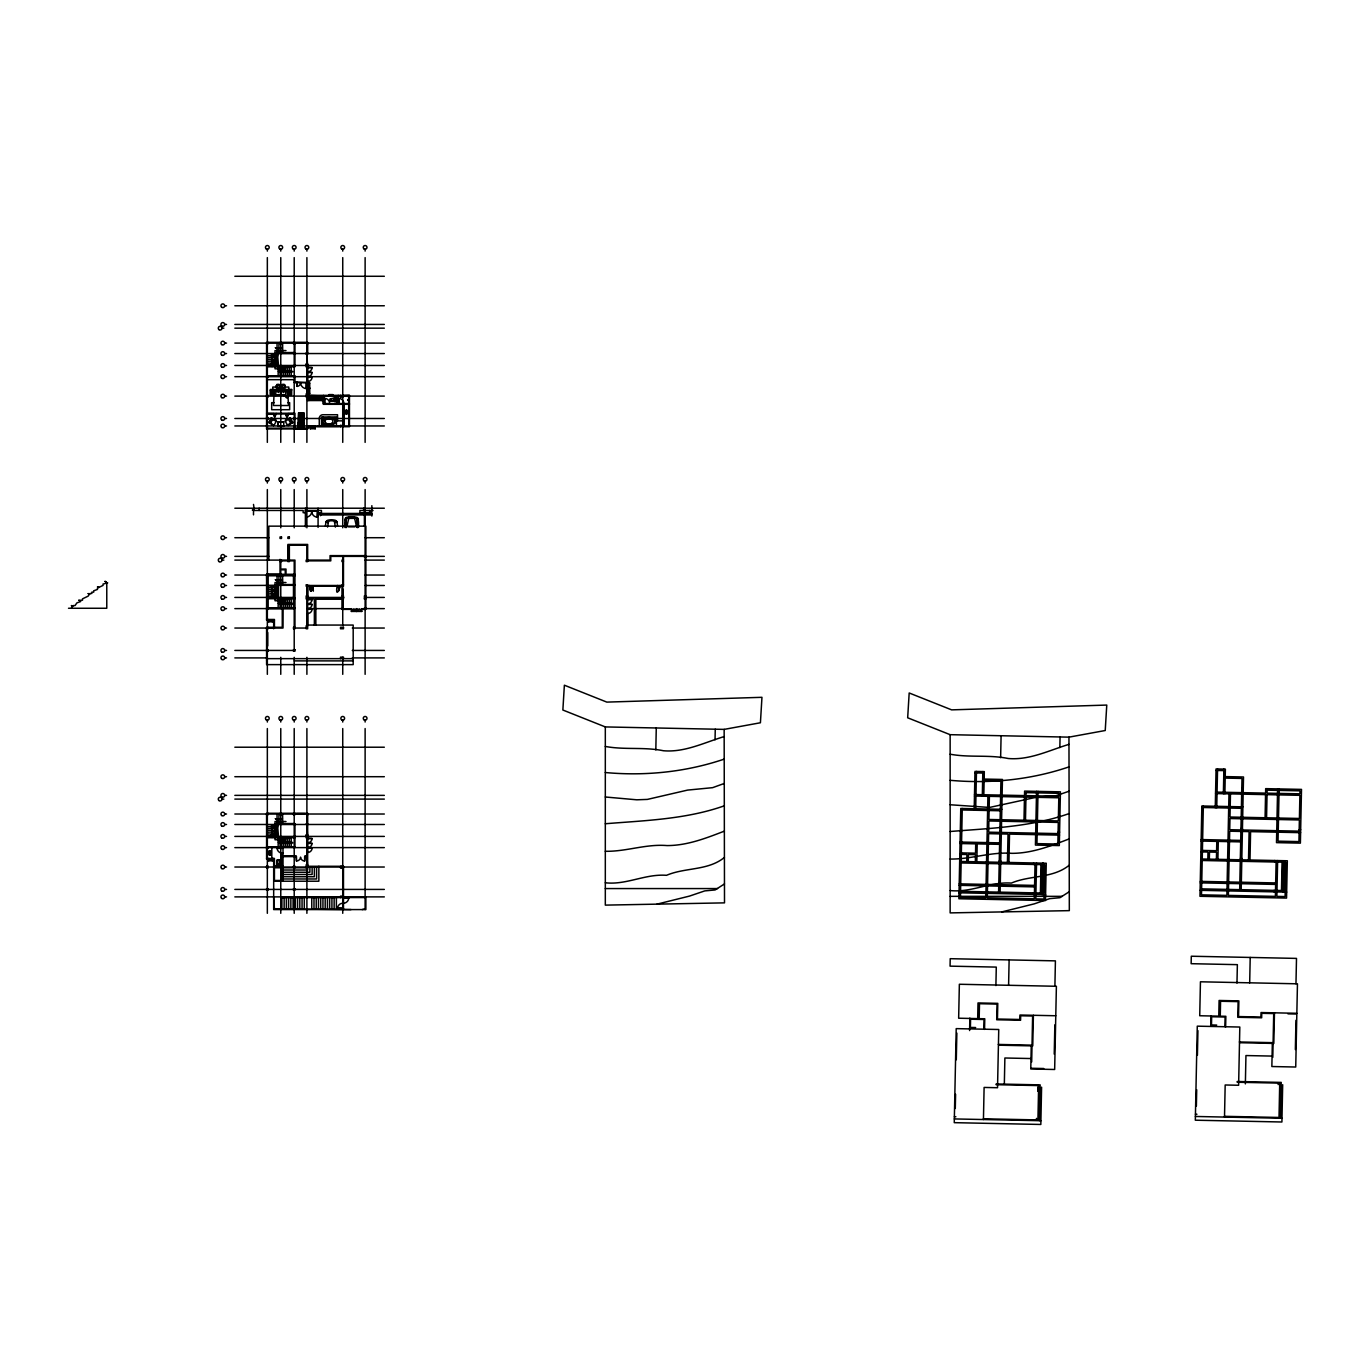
<?xml version="1.0" encoding="UTF-8"?>
<svg xmlns="http://www.w3.org/2000/svg" width="1370" height="1370" viewBox="0 0 1370 1370"><rect width="100%" height="100%" fill="white"/><g stroke="black" fill="none" stroke-linecap="round" stroke-linejoin="round"><path stroke-width="1.5" d="M278.007 426.104L278.007 422.08L283.539 422.08M307.651 396.101L307.651 400.554L323.32 400.554M323.406 400.485L323.32 403.551L349.453 403.551M336.626 522.158L336.763 521.987A1.867 1.867 0 0 0 336.112 521.319C335.427 522.843 335.564 523.254 336.318 521.662M358.512 527.467L358.563 523.34A12.107 12.107 0 0 0 358.032 519.624M326.317 522.056L327.978 522.587L326.231 521.833A1.867 1.867 0 0 1 326.831 521.319L328.029 522.484L326.745 521.645M655.819 749.921L656.264 727.967M715.037 739.8L715.26 729.2M955.284 1108.501L955.592 1094.253M956.294 1059.798L956.859 1033.117M962.271 808.488L960.421 897.299L985.801 897.829L986.914 844.091M966.758 861.593L966.912 854.503L959.822 854.349M968.247 861.627L968.402 854.52L975.491 854.674L975.337 861.764M969.6 1030.565L969.857 1018.115M974.173 810.218L974.978 771.413L984.311 771.601L983.797 796.227M975.663 810.252L976.467 771.447M975.714 843.851L975.526 853.185L961.346 852.894M976.844 861.798L977.204 843.886M982.307 796.21L982.821 771.567M983.403 779.05L983.54 773.074M986.948 842.601L987.907 796.312M983.814 1029.093L984.02 1019.503L970.576 1019.211L970.405 1027.431L975.645 1027.534M984.55 1029.418L984.773 1018.766L979.173 1018.646L979.499 1003.713L997.035 1004.09L996.709 1019.76L1020.582 1020.256L1020.684 1015.769L1032.62 1016.026L1031.678 1061.956M989.397 796.347L988.917 819.483L1058.325 820.921L1058.804 797.785L974.464 796.038M983.437 1119.53L984.105 1087.438L997.531 1087.729L998.747 1029.504L956.209 1028.63L954.256 1122.664L1040.823 1124.462L1041.594 1087.146M995.904 985.578L996.281 967.1L950.061 966.141L950.215 958.692L1055.414 960.867L1054.9 986.246M1000.631 757.696L1001.093 735.741M998.61 892.11L998.73 886.15M1001.521 788.092L1002.343 783.931M1000.1 892.144L1002.446 779.444L982.667 779.033M1007.429 862.432L1008.029 834.073L988.626 833.662L987.29 897.847L1034.316 898.823L1035.018 864.504M1004.33 1084.338L1004.878 1058L1030.993 1058.548M1008.936 862.466L1009.519 834.107L1059.524 835.135M1008.594 985.338L1009.125 959.908M1023.989 820.219L1024.469 797.083M1025.479 820.253L1025.959 797.117M1032.911 894.319L1032.946 892.829M1033.528 864.47L1033.562 862.98M1031.25 1045.858L1030.771 1068.994L1054.66 1069.49L1056.39 986.28L959.36 984.259L958.657 1018.218L977.683 1018.612L978.009 1002.943L997.788 1003.354L997.463 1019.023L1019.862 1019.486L1019.948 1015.016L1055.773 1015.752M1036.542 791.363L1035.429 845.084L1059.301 845.581L1060.431 791.843L1024.606 791.106L1024.503 795.593L974.498 794.549M1033.391 1015.29L1032.757 1045.892L998.953 1045.19M1036.542 863.031L1035.806 898.857L1044.008 899.028L1044.111 894.559M1038.032 791.38L1036.953 843.629L1057.845 844.057L1058.291 822.428L988.883 820.972L988.661 832.172L999.843 832.412M1040.412 892.983L1040.995 864.624M1036.439 1119.889L1036.474 1118.399M1041.149 893L1041.731 864.641M1037.775 1091.239L1037.861 1087.061M1041.868 894.507L1042.519 863.168M1042.604 894.524L1043.255 863.168M1039.419 1120.694L1040.155 1084.869L996.127 1083.961M1059.849 747.558L1060.072 736.957M1054.232 1054.112L1054.849 1024.846M1196.37 1106.035L1196.712 1089.749M1197.414 1055.277L1197.928 1030.651M1203.339 806.022L1201.49 894.833L1226.869 895.364L1227.982 841.625M1207.843 859.127L1207.98 852.037L1200.891 851.883M1209.333 859.161L1209.47 852.072L1216.56 852.208L1216.423 859.298M1210.72 1026.113L1210.943 1015.667M1215.258 807.752L1216.063 768.947L1225.379 769.135L1224.883 793.778M1216.748 807.786L1217.553 768.981M1216.8 841.385L1216.594 850.719L1202.415 850.428M1217.913 859.332L1218.29 841.42M1223.376 793.744L1223.889 769.118M1224.489 776.584L1224.609 770.625M1228.017 840.135L1228.976 793.864M1224.9 1026.627L1225.088 1017.037L1211.662 1016.745L1211.491 1024.966L1216.714 1025.068M1225.636 1026.969L1225.859 1016.3L1220.259 1016.18L1220.567 1001.264L1238.103 1001.624L1237.778 1017.293L1261.667 1017.79L1261.753 1013.321L1273.706 1013.56L1272.798 1057.383M1230.465 793.881L1229.986 817.017L1299.411 818.472L1299.89 795.336L1215.55 793.572M1224.506 1117.081L1225.174 1084.989L1238.617 1085.263L1239.816 1027.038L1197.277 1026.164L1195.325 1120.198L1281.909 1121.996L1282.68 1084.68M1236.973 983.112L1237.367 964.651L1191.146 963.692L1191.301 956.226L1296.499 958.401L1295.969 983.78M1239.679 889.661L1239.816 883.684M1242.556 787.716L1243.207 791.911M1241.186 889.678L1243.515 776.978L1223.735 776.567M1248.515 859.966L1249.097 831.607L1229.695 831.213L1228.359 895.398L1275.384 896.374L1276.104 862.038M1245.364 1083.91L1245.946 1055.551L1272.079 1056.082M1250.005 860L1250.587 831.641L1300.61 832.669M1249.68 982.872L1250.211 957.442M1265.075 817.753L1265.555 794.617M1266.565 817.787L1267.044 794.651M1273.98 891.853L1274.014 890.363M1274.614 862.004L1274.631 860.514M1272.336 1043.392L1271.857 1066.528L1295.729 1067.024L1297.458 983.814L1200.445 981.793L1199.726 1015.752L1218.769 1016.146L1219.094 1000.477L1238.874 1000.888L1238.548 1016.557L1260.931 1017.037L1261.034 1012.55L1296.859 1013.286M1277.611 788.897L1276.497 842.636L1300.387 843.132L1301.5 789.394L1265.675 788.64L1265.589 793.127L1215.584 792.083M1274.46 1012.824L1273.826 1043.426L1240.021 1042.724M1277.628 860.565L1276.874 896.391L1285.094 896.562L1285.18 892.093M1279.118 788.932L1278.022 841.163L1298.931 841.608L1299.376 819.962L1229.969 818.524L1229.729 829.706L1240.929 829.946M1281.481 890.517L1282.063 862.158M1278.193 1084.595L1278.227 1083.088M1282.234 890.534L1282.817 862.175M1282.936 892.041L1283.587 860.702M1283.69 892.058L1284.341 860.72M1280.488 1118.228L1281.224 1082.403L1237.196 1081.495M1295.352 1049.557L1295.969 1020.29M346.045 527.707L346.336 518.185A12.022 12.022 0 0 1 348.905 517.654M344.915 413.209L346.97 414.185L347.757 411.394M276.415 387.916L276.483 385.569M276.432 387.505L276.483 385.655M281.603 387.916L281.672 385.569M281.603 387.505L281.655 385.655M345.291 526.046L346.028 518.733A11.354 11.354 0 0 1 348.785 518.151M276.141 387.505L276.26 385.655M281.312 387.505L281.449 385.655M321.522 418.312L322.858 416.959M269.034 852.859L269.102 852.294A2.141 2.141 0 0 1 269.325 851.746L270.746 851.746M330.444 398.91L330.444 400.742L332.653 401.222M271.123 392.608C274.291 396.546 271.277 388.583 271.568 393.704M288.71 392.573C290.714 396.615 291.142 389.748 288.95 392.368M279.891 863.648L279.891 865.189L279.309 860.017M345.463 518.699L351.696 517.124L357.912 518.699M283.641 391.82L281.227 391.666L281.175 394.851A15.378 15.378 0 0 1 281.946 394.817L283.778 394.628M327.567 527.09L328.629 521.079A13.837 13.837 0 0 1 331.471 520.754A13.837 13.837 0 0 1 334.314 521.079L335.376 527.09M277.391 860.017L276.791 865.292L279.822 865.258M283.299 391.854L286.073 391.632L285.611 393.19M340.12 586.24C334.04 604.495 337.585 573.705 338.715 591.018L340.12 585.487M346.764 527.09L349.007 517.329M277.922 394.628L279.754 394.817A15.378 15.378 0 0 1 280.542 394.851L280.49 391.666L278.059 391.82M277.237 347.946L278.709 347.946L277.237 348.134M280.97 347.946L282.443 347.946L280.97 348.134M282.083 371.458L283.556 371.458L282.083 371.647M285.816 371.458L287.289 371.458L285.816 371.647M289.55 371.458L291.022 371.458M291.022 371.647L289.55 371.647M277.237 579.887L278.709 579.887L277.237 580.075M280.97 579.887L282.443 579.887L280.97 580.075M282.083 603.399L283.556 603.399L282.083 603.588M285.816 603.399L287.289 603.399L285.816 603.588M289.55 603.399L291.022 603.399M291.022 603.588L289.55 603.588M277.237 818.866L278.709 818.866L277.237 819.072M280.97 818.866L282.443 818.866L280.97 819.072M282.083 842.396L283.556 842.396L282.083 842.584M285.816 842.396L287.289 842.396L285.816 842.584M289.55 842.396L291.022 842.396M291.022 842.584L289.55 842.584M358.289 520.566L358.324 519.812A10.498 10.498 0 0 0 358.032 518.357L357.365 517.552A21.235 21.235 0 0 0 354.282 516.832L349.11 516.832A21.235 21.235 0 0 0 346.165 517.5L345.36 518.271A10.498 10.498 0 0 0 345.069 519.812L345.103 520.566M288.231 413.449C287.323 423.587 283.778 407.147 286.809 416.908L288.231 414.014M278.418 391.854C274.548 390.022 274.719 396.598 278.641 394.577M272.887 393.344L272.887 392.368M346.798 413.654L346.884 413.483A2.141 2.141 0 0 0 346.901 412.986A3.305 3.305 0 0 0 346.901 411.514A2.141 2.141 0 0 0 346.696 410.949L346.884 411M309.072 398.173L309.038 396.341M312.857 398.173L312.994 399.629M315.528 397.797L315.237 396.375L315.699 399.612M315.562 398.173L315.562 399.629M317.6 396.341L317.926 399.612L317.463 396.375M322.721 397.797L322.755 399.629L322.584 396.341M332.311 419.562A3.922 3.922 0 0 0 329.314 417.936L328.663 417.901A3.922 3.922 0 0 0 325.649 419.562M271.243 417.884L268.674 422.457L273.418 425.556M269.633 422.148L271.466 418.86M268.794 422.525L270.267 422.645L272.287 419.306M270.267 422.645L272.887 419.597L271.363 417.936L276.363 420.282M273.606 425.505L271.003 422.953M274.291 424.82L276.192 421.412M271.397 393.995L273.366 392.865M289.138 393.995L289.841 392.796M270.695 854.418L269.376 854.418A2.141 2.141 0 0 1 269.102 853.767L269.034 853.202M309.551 398.173L309.551 399.629M310.065 398.173L310.219 396.341M310.647 398.173L310.784 396.341M311.812 398.173L311.812 396.358L311.949 399.629L311.812 397.814M314.877 398.173L315.014 396.341M316.401 398.173L316.401 399.629M317.138 397.814L316.984 399.629L317.138 396.341L317.052 397.916M318.576 398.173L318.731 396.341M321.847 399.629L321.847 396.341M270.575 854.572L270.643 854.503A2.141 2.141 0 0 0 270.952 853.767A3.305 3.305 0 0 0 270.952 852.294M306.897 383.035L309.723 383.035L307.462 385.552L309.723 388.07L306.897 388.07M306.897 388.446L309.723 388.446L307.462 390.964L309.723 393.481L306.897 393.481M328.201 424.34L328.492 424.597A1.798 1.798 0 0 0 329.468 424.597L328.201 424.34A5.771 5.771 0 0 1 327.327 424.135A4.35 4.35 0 0 1 326.043 423.501M346.387 413.911L345.308 413.62A2.141 2.141 0 0 1 345.052 412.986A3.305 3.305 0 0 1 345.052 411.514A2.141 2.141 0 0 1 345.274 410.949L346.387 410.435M310.254 425.95L310.254 428.759L312.754 426.515L315.254 428.759L315.254 425.95M268.64 620.13L268.64 621.792L270.507 620.13L272.373 621.792L272.373 620.13M351.388 608.622L351.388 611.431L353.888 609.188L356.388 611.431L356.388 608.622M356.765 608.622L356.765 611.431L359.265 609.188L361.766 611.431L361.766 608.622M268.64 858.442L268.64 860.788L270.507 859.11L272.373 860.788L272.373 858.442M657.001 904.149L689.47 896.1L704.796 890.894L715.106 889.952L724.473 883.924M1001.812 911.906L1034.282 903.857L1049.608 898.669L1059.918 897.71L1069.285 891.699M285.405 421.224L290.183 417.936L292.872 422.457L288.128 425.556M287.443 424.871L292.752 422.525M724.422 857.449C707.879 870.875 685.462 867.261 666.522 875.31C645.219 873.7 626.381 885.174 605.317 882.777M1069.234 865.223C1052.691 878.649 1030.274 875.019 1011.334 883.085C990.048 881.561 971.176 892.88 950.146 890.551M269.171 850.993L270.198 850.993M274.257 395.382L277.391 395.194M347.586 400.194L348.614 400.006M285.183 420.282L290.132 417.816M724.25 783.469L712.623 787.664L687.586 790.096L647.359 799.412L636.827 799.806L605.317 796.997M1069.079 791.226L1056.15 795.679L1037.638 797.1M281.895 369.643L283.761 368.821M283.761 369.643L285.628 368.821L275.01 368.821L275.01 350.583L286.005 350.583M281.895 601.584L283.761 600.762M283.761 601.584L285.628 600.762L275.01 600.762L275.01 582.524L286.005 582.524M281.895 840.563L283.761 839.759M283.761 840.563L285.628 839.759L275.01 839.759L275.01 821.52L286.005 821.52M724.199 759.117C686.164 772.012 645.338 776.225 605.317 772.526M1069.028 766.875C1030.976 779.787 990.15 783.948 950.146 780.301M275.404 395.331L285.217 395.142L287.768 397.249A11.902 11.902 0 0 1 286.69 397.951L285.748 397.077A4.076 4.076 0 0 0 285.011 395.759L282.203 395.176M724.165 736.58C704.351 742.557 684.589 752.627 663.388 750.743C643.986 746.77 624.669 750.058 605.317 746.444M1068.977 744.355C1049.18 750.349 1029.418 760.384 1008.217 758.5C988.797 754.528 969.481 757.815 950.146 754.202M273.315 413.449L274.976 416.994L276.158 413.449L274.479 416.994L273.315 414.014M724.302 805.817C686.096 819.328 645.116 820.51 605.317 823.747M1069.114 813.574C1030.908 827.069 989.945 828.285 950.146 831.504M272.082 357.604L272.082 359.094L272.287 357.604M272.082 361.337L272.082 362.827L272.287 361.337M272.082 365.071L272.082 366.561L272.287 365.071M272.082 587.696L272.082 589.168L272.287 587.696M272.082 591.429L272.082 592.902L272.287 591.429M272.082 595.145L272.082 596.635M272.287 596.635L272.287 595.145M272.082 828.542L272.082 830.014L272.287 828.542M272.082 832.275L272.082 833.748L272.287 832.275M272.082 836.008L272.082 837.481L272.287 836.008M269.958 855.154L270.815 854.555A2.243 2.243 0 0 0 271.14 853.887A2.963 2.963 0 0 0 271.14 852.174A2.243 2.243 0 0 0 270.815 851.506L269.256 851.027A1.952 1.952 0 0 0 268.349 852.208A2.894 2.894 0 0 0 268.332 853.87A2.175 2.175 0 0 0 268.657 854.52L269.787 855.12M724.353 831.145C705.944 838.217 687.312 845.564 667.053 845.581C646.058 843.783 626.039 851.729 605.317 851.284M1069.182 838.902C1050.756 845.975 1032.124 853.339 1011.882 853.339C990.887 851.66 970.85 859.418 950.146 859.041M309.517 586.24C312.428 601.156 311.709 575.862 313.353 591.104C310.973 575.691 311.658 602.252 309.517 585.487M330.495 398.858L336.232 398.345A7.432 7.432 0 0 1 336.232 401.307L334.862 401.684M724.148 729.388L760.418 722.761L761.96 697.313L606.824 702.108L564.371 685.205L562.865 710.02L605.317 726.922L724.148 729.388L724.507 902.864L605.317 905.125L605.317 726.922M1068.96 737.146L1105.23 730.518L1106.772 705.071L951.636 709.865L909.183 692.98L907.676 717.794L950.146 734.68L1068.96 737.146L1069.319 910.639L950.146 912.899L950.146 734.68M348.408 526.851L354.984 526.851M334.828 398.122L330.324 398.738A5.583 5.583 0 0 0 330.187 399.817A5.583 5.583 0 0 0 330.324 400.913L335.787 401.376L335.205 398.173M1036.319 797.254L989.551 807.444L950.146 804.755M275.301 395.228L274.257 395.176M277.442 859.966L279.257 859.966L279.84 865.754A7.432 7.432 0 0 1 276.86 865.754L277.254 859.846A5.583 5.583 0 0 1 278.35 859.709A5.583 5.583 0 0 1 279.429 859.846M279.548 395.279L281.073 395.279M348.716 518.374L354.676 518.374M348.802 518.048L354.59 518.048M279.822 865.36L276.86 865.36M234.835 276.278L384.336 276.278M224.663 305.767L226.529 305.767M234.835 305.767L384.336 305.767M224.663 324.433L226.529 324.433M234.835 324.433L384.336 324.433M221.991 328.166L223.858 328.166M234.835 328.166L384.336 328.166M296.828 342.723L305.031 342.723M224.663 343.099L226.529 343.099M234.835 343.099L384.336 343.099M266.585 343.836L268.075 343.836L268.075 342.346M294.961 343.836L293.471 343.836L293.471 342.346M306.897 351.302L307.565 366.903L306.161 366.972L306.161 363.992L307.651 363.992L307.651 396.838L306.161 396.838L306.161 393.858L307.651 393.858L307.565 396.769L306.229 396.769M294.293 352.535L277.048 352.604M307.651 352.792L306.161 352.792L306.161 354.282L307.651 354.282L307.651 342.346L266.585 342.346L266.585 428.947L307.651 428.947L307.651 425.95L307.565 428.861M294.961 353.357L278.538 353.357L277.785 357.091L278.538 366.047L294.961 366.047M224.663 353.546L226.529 353.546M234.835 353.546L384.336 353.546M267.338 355.601L277.048 355.601M267.338 357.467L277.048 357.467M267.338 359.334L277.048 359.334M267.338 361.2L277.048 361.2L267.338 366.8L294.961 366.8L294.961 342.346M267.338 363.067L277.048 363.067M306.229 364.06L307.565 364.06M267.338 364.934L277.048 364.934M224.663 365.482L226.529 365.482M234.835 365.482L384.336 365.482M306.897 367.348L312.12 367.605A4.487 4.487 0 0 1 307.651 371.835L306.897 371.835M307.651 367.605L312.12 367.605M306.897 372.212L312.12 372.469A4.487 4.487 0 0 1 307.651 376.699M307.651 372.469L312.12 372.469M266.585 375.945L294.961 375.945L294.995 382.658M266.671 376.014L294.875 376.014M224.663 376.681L226.529 376.681M234.835 376.681L384.336 376.681M306.897 377.058L312.12 377.315A4.487 4.487 0 0 1 307.651 381.545L306.897 381.528M266.671 377.349L268.006 377.349L268.075 375.945M307.651 377.315L312.12 377.315M266.585 377.435L268.075 377.435M267.338 379.678L294.207 379.678M294.207 381.905L307.565 382.59M294.207 382.658L307.651 382.658M276.86 385.21L279.326 385.21M282.049 385.21L284.515 385.21M306.52 381.905L306.263 388.635A6.028 6.028 0 0 1 300.561 382.658A3.631 3.631 0 0 1 297.084 386.391L296.828 381.905M276.791 388.292L279.394 388.292M281.963 388.292L284.583 388.292M274.479 391.101L287.477 391.101M289.721 392.865L291.125 392.865M283.059 394.577L286.005 394.783L285.748 392.762M266.585 395.348L268.075 395.348L268.075 396.838L266.585 396.838M307.651 395.348L349.453 395.348L349.453 426.704L306.897 426.704M266.671 395.416L268.006 395.416M307.719 395.416L328.029 396.101M328.406 395.536L333.407 395.536M349.384 395.416L333.852 396.016M224.663 396.101L226.529 396.101M234.835 396.101L384.336 396.101M266.671 396.769L268.006 396.769M340.496 395.348L340.496 396.838L343.408 396.769M340.496 396.838L343.562 396.016M308.027 397.916L322.96 397.916M308.027 398.071L322.96 398.071M329.673 404.304L329.673 403.551A5.172 5.172 0 0 0 324.707 398.327L324.45 404.304M343.853 404.304L343.853 403.551A5.172 5.172 0 0 0 338.887 398.327L338.63 404.304M348.614 399.355L348.699 400.297M308.027 400.245L322.96 400.245M274.257 402.677L271.671 402.677L271.671 409.698L289.652 409.698L289.652 402.677L287.7 402.677M324.45 403.825L329.673 403.825M338.63 403.825L343.853 403.825M330.119 404.236L338.184 404.236M344.298 404.236L349.384 404.236M349.453 404.304L323.32 404.304L323.406 395.416M266.585 413.26L294.961 413.26L294.961 428.947M298.643 413.141L303.215 413.141M267.715 413.637L272.561 413.637M288.984 413.637L293.831 413.637M294.293 413.928L266.585 414.014M266.671 417.662L267.253 396.906M294.293 417.662L293.471 419.237L294.961 419.237M334.468 417.662L335.599 417.662M266.585 417.747L268.075 417.747L268.075 419.237L266.585 419.237M334.605 417.764L335.462 417.764M224.663 418.484L226.529 418.484M234.835 418.484L384.336 418.484M335.462 419.58L334.811 419.169A4.966 4.966 0 0 1 335.153 419.7L335.599 419.7M336.421 420.864L344.23 420.864M322.378 423.09L322.823 423.09A5.018 5.018 0 0 0 323.286 423.553L322.515 423.193M297.855 423.227L304.003 423.227M298.643 423.501L303.215 423.501M297.787 423.741L304.072 423.741M303.164 424.135L298.728 424.169L303.164 424.238M322.515 425.008L323.508 423.553M322.378 425.128L323.508 425.128M224.663 425.95L226.529 425.95M234.835 425.95L384.336 425.95M297.787 426.378L304.072 426.464M310.254 426.515L315.254 426.515M317.498 426.327L338.63 426.327M298.523 426.721L303.335 426.721M266.585 428.193L307.651 428.193M295.338 428.57L306.52 428.57M310.254 428.759L315.254 428.759M234.835 508.219L384.336 508.219M253.501 510.462L303.147 510.462L303.147 512.705L305.39 512.705M305.39 510.462L321.436 510.462L321.436 512.705L318.08 512.705M305.39 511.215L318.08 511.215M371.852 512.705L359.899 512.705L359.899 510.462L373.034 510.462L371.15 511.353L371.852 516.079M320.494 513.442L371.852 513.442M320.494 514.195L371.852 514.195M320.494 514.949L371.852 514.949M311.726 511.215L311.726 511.575A5.788 5.788 0 0 1 306.126 517.175L305.767 510.462M311.726 511.575A5.788 5.788 0 0 0 317.326 517.175L317.703 510.462M224.663 537.708L226.529 537.708M234.835 537.708L269.017 537.708M365.105 537.708L384.336 537.708M365.876 555.621L330.05 555.621L330.05 560.107L306.161 560.107L306.161 561.597L307.651 561.597L307.651 544.438L287.871 544.438L287.871 561.597L289.361 561.597L289.361 545.174M224.663 556.374L226.529 556.374M234.835 556.374L269.017 556.374M384.336 556.374L330.786 556.374L330.786 560.861L306.897 560.861L306.897 545.174L288.608 545.174L288.608 560.107M364.386 557.128L365.876 557.128M221.991 560.107L223.858 560.107M234.835 560.107L294.961 560.107L294.961 628.779L293.471 628.779L293.471 627.289L294.961 627.289M343.476 560.107L341.986 560.107L341.986 561.597L343.476 561.597M365.105 560.107L384.336 560.107M280.028 561.597L281.518 561.597L281.518 560.107M294.961 574.287L286.005 574.287L286.005 569.064L280.764 569.064L280.764 560.861L294.207 560.861L294.207 650.442L234.835 650.442M266.671 574.372L279.959 574.372M224.663 575.04L226.529 575.04M234.835 575.04L294.961 575.04M365.105 575.04L384.336 575.04M266.585 575.777L294.961 575.777M266.671 575.862L267.253 607.818M107.699 582.866L103.041 584.065L103.041 585.418L97.441 588.107L97.441 589.442L93.708 590.795L93.708 592.131L91.841 592.131L91.841 593.467L89.975 593.467L88.108 596.155L82.508 598.844L82.508 600.197L80.642 600.197L80.642 601.533L76.908 602.886L75.042 605.574L73.175 605.574L71.308 608.263M277.048 584.562L294.961 584.562M343.476 584.75L341.986 584.75L341.986 609.376L365.876 609.376L365.876 526.149L268.828 526.149L268.828 560.107M224.663 585.487L226.529 585.487M234.835 585.487L294.961 585.298M342.74 585.487L306.897 585.487L306.897 625.062M365.105 585.487L384.336 585.487M267.338 585.675L277.048 585.675M267.338 587.542L277.048 587.542M267.338 589.408L277.048 589.408M267.338 591.275L277.048 591.275M267.338 593.141L277.048 593.141L267.338 598.741L294.961 598.741M267.338 595.008L277.048 595.008M307.651 595.933L306.161 595.933L306.161 598.93L314.364 598.93L314.364 625.268M341.986 595.933L343.476 595.933L343.476 598.93L315.853 598.93M365.876 595.933L364.386 595.933L364.386 598.93L365.876 598.93L364.454 598.844M267.338 596.875L277.048 596.875M224.663 597.44L226.529 597.44M234.835 597.44L294.636 597.44M307.445 597.44L343.75 597.44M364.899 597.44L384.336 597.44M294.961 597.988L278.538 597.988L278.538 585.298M341.986 598.553L315.853 598.553L315.853 625.268M342.055 598.844L343.408 598.844M307.651 599.306L312.12 599.563A4.487 4.487 0 0 1 307.651 603.793M307.651 599.563L312.12 599.563M307.651 604.153L312.12 604.41A4.487 4.487 0 0 1 307.651 608.64M307.651 604.41L312.12 604.41M266.585 607.886L294.961 607.886M364.386 607.886L365.876 607.886M68.5 608.263L106.774 608.263L106.774 582.866M268.16 608.554L294.875 608.554L234.835 608.622M224.663 608.622L226.529 608.622M307.445 608.622L343.75 608.622M364.899 608.622L384.336 608.622M307.651 608.999L312.12 609.273A4.487 4.487 0 0 1 307.651 613.486M350.651 608.999L343.099 608.999L343.099 599.306M362.519 608.999L364.009 608.999M266.585 609.376L268.075 609.376L268.075 574.287M307.651 609.273L312.12 609.273M351.388 611.431L356.388 611.431M356.765 611.431L361.766 611.431M266.585 619.463L274.428 619.463L274.428 628.042L268.16 627.974M266.671 619.531L268.195 619.531M274.428 620.199L266.585 620.199L266.585 574.287L285.251 574.287L285.251 569.817L280.764 569.817L280.764 608.486M268.64 621.792L272.373 621.792M307.651 625.062L353.186 625.062L353.186 664.621L266.585 664.621L266.585 627.289L282.271 627.289L282.271 607.886M224.663 628.042L226.529 628.042M234.835 628.042L283.008 628.042L283.093 608.554M294.961 628.042L306.897 628.042M352.296 628.042L384.336 628.042M266.585 628.779L268.075 628.779L268.075 627.289M266.585 649.688L268.075 649.688L268.075 651.178L266.585 651.178M266.671 649.757L268.006 649.757M224.663 650.442L226.529 650.442M352.296 650.442L384.336 650.442M266.671 651.11L268.006 651.11M224.663 657.908L226.529 657.908M234.835 657.908L266.876 657.908M352.296 657.908L384.336 657.908M266.585 658.645L353.186 658.645M266.671 660.819L267.253 651.264M294.207 660.888L353.186 660.888M234.835 747.215L384.336 747.215M224.663 776.704L226.529 776.704M234.835 776.704L384.336 776.704M224.663 795.371L226.529 795.371M234.835 795.371L384.336 795.371M221.991 799.104L223.858 799.104M234.835 799.104L384.336 799.104M296.828 813.66L305.031 813.66M224.663 814.02L226.529 814.02M234.835 814.02L384.336 814.02M266.585 814.773L268.075 814.773L268.075 813.283M306.897 822.24L307.565 837.841L306.161 837.909L306.161 834.929L307.651 834.929M277.048 823.541L294.961 823.541L294.961 847.619M307.651 823.73L306.161 823.73L306.983 825.305M294.961 824.295L278.538 824.295L277.785 828.028L278.538 836.984L294.961 836.984M224.663 824.483L226.529 824.483M234.835 824.483L384.336 824.483M267.338 826.538L277.048 826.538M267.338 828.405L277.048 828.405M267.338 830.254L277.048 830.254M267.338 832.121L277.048 832.121L267.338 837.721L294.961 837.721M267.338 833.987L277.048 833.987M306.229 834.998L307.565 834.998M267.338 835.854L277.048 835.854M224.663 836.419L226.529 836.419M234.835 836.419L384.336 836.419M306.897 838.286L312.12 838.543A4.487 4.487 0 0 1 307.651 842.773L306.897 842.773M307.651 838.543L312.12 838.543M306.897 843.132L312.12 843.406A4.487 4.487 0 0 1 307.651 847.619M307.651 843.406L312.12 843.406M266.585 846.865L294.961 846.865M266.671 846.951L294.875 846.951M224.663 847.619L226.529 847.619M234.835 847.619L384.336 847.619M283.008 847.996L277.048 848.372A5.446 5.446 0 0 0 282.271 853.219L283.008 853.219M306.897 847.996L312.12 848.253A4.487 4.487 0 0 1 307.651 852.482L306.897 852.465M266.671 848.287L268.006 848.287L268.075 846.865M307.651 848.253L312.12 848.253M266.585 848.372L268.075 848.372M277.048 848.372L282.271 848.372L282.271 846.865M306.897 852.842L307.565 867.707L306.229 867.707M306.983 855.753L305.013 855.839L304.637 861.028A4.178 4.178 0 0 1 300.561 857.123L300.561 857.123A4.178 4.178 0 0 1 296.468 861.028L296.091 855.839L282.271 855.839L283.093 856.507M282.939 856.644L296.468 856.575L296.468 861.028M306.983 856.644L304.637 856.575L304.637 861.028M266.585 858.442L274.428 858.442L274.497 866.354M273.76 859.264L266.585 859.196L266.585 813.283L307.651 813.283L307.651 870.019L283.008 870.019M268.64 860.788L272.373 860.788M276.86 863.579L279.822 863.579M307.651 864.795L306.161 864.795L306.161 867.775M268.075 866.285L266.585 866.285L266.585 867.775L268.075 867.775L268.075 866.285L266.671 866.354M293.471 867.775L293.471 866.285L294.961 866.285L294.961 867.775M307.651 866.285L343.476 866.285L343.476 908.841M293.54 866.354L294.875 866.354M343.408 866.354L340.565 866.354L340.496 867.775L343.476 867.775M224.663 867.022L226.529 867.022M234.835 867.022L384.336 867.022M266.671 867.707L268.006 867.707M293.54 867.707L294.875 867.707M340.565 867.707L343.408 867.707M283.008 867.775L307.651 867.775M283.008 872.262L309.894 872.262L309.894 867.022M283.008 874.488L312.12 874.488L312.12 867.022M283.008 876.731L314.364 876.731L314.364 867.022M283.008 878.975L316.607 878.975L316.607 867.022M273.675 881.218L318.85 881.218L318.85 866.285M605.317 888.565L717.537 888.565M224.663 889.421L226.529 889.421M234.835 889.421L384.336 889.421M343.476 896.134L340.496 896.134L340.496 897.641M950.146 896.34L1062.349 896.34M224.663 896.888L226.529 896.888M234.835 896.888L384.336 896.888M273.675 897.641L274.428 908.841L351.028 909.577M281.895 897.641L365.122 897.555M342.74 898.001L348.699 898.275A5.343 5.343 0 0 1 343.099 903.241A5.343 5.343 0 0 0 337.517 908.207L343.476 908.464M343.476 898.275L348.699 898.275M337.5 908.207L342.74 908.207M365.122 908.841L362.211 909.577M1216.029 770.437L1225.362 770.642M974.943 772.903L984.276 773.091M1225.208 778.091L1241.991 778.451L1239.833 882.194L1200.291 881.372M984.122 780.558L1000.922 780.917L998.764 884.66L959.205 883.838M1242.898 806.844L1201.85 805.988L1199.966 896.288L1286.55 898.086L1287.321 860.771L1200.754 858.973M1201.815 807.478L1241.374 808.3M1001.812 809.293L960.764 808.454L958.897 898.754L1045.481 900.552L1046.252 863.237L959.668 861.439M960.747 809.944L1000.288 810.766M1240.963 828.456L1242.453 828.49M1276.789 829.192L1278.279 829.227M1299.171 829.655L1300.661 829.689M1242.419 829.98L1276.754 830.682M1278.244 830.717L1299.137 831.145M999.877 830.922L1001.367 830.939M1035.703 831.658L1037.193 831.693M1058.102 832.121L1059.592 832.155M1001.333 832.446L1035.669 833.148M1037.159 833.183L1058.068 833.611M1201.147 839.57L1240.706 840.392M1201.113 841.06L1240.672 841.882M960.079 842.036L999.638 842.858M960.045 843.526L999.603 844.348M1240.329 858.305L1241.836 858.339M1200.719 860.463L1285.796 862.244L1285.214 890.603L1228.496 889.421M999.261 860.771L1000.751 860.805M959.634 862.929L1044.728 864.693L1044.128 893.069L987.41 891.887M1241.34 882.229L1275.658 882.931M1200.257 882.862L1275.641 884.421M1000.254 884.678L1034.59 885.397M1201.627 888.856L1226.989 889.387M959.171 885.328L1034.555 886.887M1200.103 890.329L1286.67 892.127M960.541 891.322L985.92 891.853M959.017 892.795L1045.601 894.593M1287.954 1013.851L1296.089 1014.023M1211.474 1025.702L1215.961 1025.805M970.405 1028.168L974.875 1028.271M1239.37 1041.971L1273.09 1042.673M998.302 1044.437L1032.021 1045.139M1031.542 1068.275L1043.752 1068.514M1237.178 1082.249L1279.717 1083.122L1279.015 1117.458L1224.523 1116.327M996.11 1084.697L1038.648 1085.588L1037.929 1119.924L983.454 1118.793M1195.445 1114.238L1196.935 1114.255M1195.411 1116.464L1281.977 1118.263M954.376 1116.687L955.866 1116.721M954.325 1118.93L1040.909 1120.728M347.774 400.194L348.614 399.646M354.47 517.654A12.022 12.022 0 0 1 356.988 518.168L358.101 526.046M346.85 410.195L346.764 410.229A2.021 2.021 0 0 1 347.74 411.394M272.887 419.597L276.141 421.224M302.171 413.141L303.215 414.185M301.64 413.141L303.215 414.716M301.109 413.141L303.215 415.247M300.578 413.141L303.215 415.778M300.064 413.141L303.215 416.309M299.533 413.141L303.215 416.84M299.002 413.141L303.215 417.353M298.643 413.312L303.215 417.884M298.643 413.843L303.215 418.415M298.643 414.374L303.215 418.946M298.643 414.904L303.215 419.477M298.643 415.418L303.215 419.991M298.643 415.949L303.215 420.522M298.643 416.48L303.215 421.052M298.643 417.011L303.215 421.583M298.643 417.542L303.215 422.114M298.643 418.073L303.215 422.645M298.643 418.586L303.215 423.159M298.643 419.117L302.839 423.313M298.643 419.648L302.308 423.313M298.643 420.179L301.777 423.313M298.643 420.71L301.246 423.313M298.643 421.224L300.715 423.313M298.643 421.755L300.184 423.313M298.643 422.285L299.67 423.313M357.621 518.956L357.347 518.733A11.354 11.354 0 0 0 354.607 518.151M309.038 397.814L309.363 399.612M318.576 397.814L318.731 399.629M316.556 398.173L316.401 396.358M314.877 397.814L315.014 399.629M310.647 397.814L310.784 399.629M310.065 397.814L310.219 399.629M309.706 398.173L309.551 396.358M289.138 391.717L289.841 392.916M271.397 391.717L272.099 392.916M290.08 418.86L291.913 422.148M289.258 419.306L291.091 422.594M288.659 419.597L290.543 422.953M285.354 421.412L287.255 424.82M354.385 517.329L356.628 527.09M319.176 396.341L319.347 399.629L319.022 396.375M312.822 396.341L313.148 399.612M311.264 396.341L311.589 399.612M308.901 396.375L309.209 399.629M285.097 385.655L285.234 387.505M279.925 385.655L280.062 387.505M284.892 385.655L284.96 387.916M279.703 385.655L279.771 387.916M357.125 518.202L357.33 527.707M344.88 527.467L344.829 523.34A12.107 12.107 0 0 1 345.36 519.624M307.651 383.035L307.651 388.035M307.651 388.446L307.651 393.447M371.852 505.667L371.852 510.462M369.626 510.462L369.626 512.705M365.876 896.888L365.876 909.577L273.675 909.577L273.675 858.442M365.122 249.237L365.122 251.104M365.122 257.611L365.122 442.373M365.122 481.178L365.122 483.045M365.122 489.569L365.122 674.331M365.122 720.175L365.122 722.041M365.122 728.549L365.122 909.577M364.386 508.219L364.386 526.149M363.632 508.219L363.632 510.462M348.785 426.036L348.631 396.016M344.23 403.551L344.23 425.95M343.562 426.036L340.496 425.214L340.496 426.704M343.476 555.621L343.476 586.24L306.161 586.24L306.161 584.75L307.651 584.75L307.651 628.779L306.161 628.779L306.161 625.799L307.651 625.799L307.565 613.931M343.476 658.645L343.476 657.155L340.496 657.155L340.496 658.645M343.099 589.22L343.099 595.573M342.74 249.237L342.74 251.104M342.74 257.611L342.74 442.373M342.74 481.178L342.74 483.045M342.74 489.569L342.74 527.792M342.74 556.374L342.74 625.473M342.74 657.326L342.74 674.331M342.74 720.175L342.74 722.041M342.74 728.549L342.74 913.311M338.887 398.327L338.887 403.551M338.253 395.348L338.253 404.304M337.534 420.864L337.534 414.733L322.772 414.733A3.648 3.648 0 0 0 319.278 418.227L319.278 425.95M336.763 404.304L336.695 396.016M336.421 425.95L336.421 416.959L321.522 416.959L321.522 425.95M336.386 897.641L336.386 908.841M335.701 417.764L335.701 419.58M334.143 897.641L334.143 908.841M333.407 396.101L332.653 394.594L329.142 394.594L328.406 396.101M331.917 897.641L331.917 908.841M329.673 897.641L329.673 908.841M329.314 417.901L329.314 418.415A5.771 5.771 0 0 1 330.632 418.638A4.35 4.35 0 0 1 331.917 419.271M327.43 897.641L327.43 908.841M325.187 897.641L325.187 908.841M324.707 398.327L324.707 403.551M324.142 396.016L324.074 404.304M323.611 423.655L323.611 425.008M322.96 396.101L322.96 400.554L320.957 400.245M322.943 897.641L322.943 908.841M322.258 396.341L322.258 399.629M322.275 423.193L322.275 425.008M321.71 396.358L321.71 399.629M321.47 396.341L321.47 399.629M320.888 396.341L320.888 399.629M320.717 897.641L320.717 908.841M320.494 512.705L320.494 515.685L319.758 512.705M320.392 396.341L320.392 399.629M319.844 396.341L319.844 399.629M318.576 396.358L318.576 399.629M318.474 897.641L318.474 908.841M318.302 396.341L318.302 399.629M318.08 508.219L318.08 527.399M317.326 511.215L317.326 517.175M316.556 396.341L316.556 399.629M316.641 400.245L314.227 400.245M316.23 897.641L316.23 908.841M316.042 396.341L316.042 399.629M314.877 396.358L314.877 399.629M314.055 396.341L314.055 399.629M313.987 897.641L313.987 908.841M313.49 396.341L313.49 399.629M312.394 396.341L312.394 399.629M311.761 897.641L311.761 908.841M310.647 396.358L310.647 399.629M310.065 396.358L310.065 399.629M309.911 400.245L308.027 400.434L308.027 396.101M309.723 383.035L309.723 388.07M309.723 388.446L309.723 393.481M309.706 396.341L309.706 399.629M308.678 396.341L308.678 399.629M307.565 342.414L307.565 344.504M307.394 367.348L307.394 371.835M307.394 372.212L307.394 376.681M307.394 377.058L307.394 381.528M307.462 383.035L307.462 388.07M307.462 388.446L307.462 393.481M307.565 586.309L307.565 598.844M307.565 813.352L307.565 815.441M307.394 838.286L307.394 842.773M307.394 843.132L307.394 847.619M307.394 847.996L307.394 852.465M307.274 344.949L307.274 350.925M307.274 815.886L307.274 821.863M306.897 249.237L306.897 251.104M306.897 257.611L306.897 442.373M306.897 481.178L306.897 483.045M306.897 489.569L306.897 527.792M306.897 657.326L306.897 674.331M306.897 720.175L306.897 722.041M306.897 728.549L306.897 913.311M306.263 382.658L306.263 388.635M306.126 511.215L306.126 517.175M305.39 508.219L305.39 526.851M304.294 897.641L304.294 908.841M302.051 897.641L302.051 908.841M299.807 897.641L299.807 908.841M297.564 897.641L297.564 908.841M297.084 382.658L297.084 386.391M295.338 897.641L295.338 908.841M294.961 813.283L294.961 814.773L293.471 814.773L293.471 813.283M294.207 249.237L294.207 251.104M294.207 257.611L294.207 442.373M294.207 481.178L294.207 483.045M294.207 489.569L294.207 527.792M294.207 657.326L294.207 674.331M294.207 720.175L294.207 722.041M294.207 728.549L294.207 913.311M293.471 574.287L293.471 607.886M293.094 897.641L293.094 908.841M291.228 366.8L291.228 375.945M291.228 598.741L291.228 607.886M291.228 837.721L291.228 846.865M290.851 897.641L290.851 908.841M289.361 366.8L289.361 375.945M289.361 598.741L289.361 607.886M289.361 837.721L289.361 846.865M288.796 389.474L288.796 387.059L272.75 387.059L272.75 389.474M288.608 897.641L288.608 908.841M287.923 390.81L287.923 394.902L291.656 394.902L291.656 390.81L274.257 390.655L273.469 405.52L288.488 405.52L287.7 390.655M287.494 366.8L287.494 375.945M287.494 598.741L287.494 607.886M287.494 837.721L287.494 846.865M286.364 897.641L286.364 908.841M285.628 366.8L285.628 375.945M285.628 598.741L285.628 607.886M285.628 837.721L285.628 846.865M284.138 897.641L284.138 908.841M283.761 366.8L283.761 375.945M283.761 598.741L283.761 607.886M283.761 837.721L283.761 846.865M283.008 846.865L283.008 881.218M282.631 343.099L282.631 352.604M282.631 575.04L282.631 584.562M282.631 814.02L282.631 823.541M282.271 853.219L282.271 867.022M281.895 366.8L281.895 375.945M281.895 598.741L281.895 607.886M281.895 837.721L281.895 846.865M281.895 896.888L281.895 908.841M281.518 342.346L281.518 343.836L280.028 343.836L280.028 342.346M281.518 574.287L281.518 575.777M281.518 813.283L281.518 814.773L280.028 814.773L280.028 813.283M280.764 249.237L280.764 251.104M280.764 257.611L280.764 442.373M280.764 481.178L280.764 483.045M280.764 489.569L280.764 527.792M280.764 657.326L280.764 674.331M280.764 720.175L280.764 722.041M280.764 728.549L280.764 913.311M280.028 366.8L280.028 375.945M280.028 559.354L280.028 575.777M280.028 598.741L280.028 607.886M280.028 837.721L280.028 846.865M278.915 343.099L278.915 352.604M278.915 575.04L278.915 584.562M278.915 814.02L278.915 823.541M278.161 366.8L278.161 375.945M278.161 598.741L278.161 607.886M278.161 837.721L278.161 846.865M277.048 343.099L277.048 366.8M277.048 575.04L277.048 598.741M277.048 814.02L277.048 837.721M276.808 863.648L276.808 865.189M273.675 620.199L273.675 628.779M271.808 847.619L271.808 858.442M267.715 632.512L267.715 645.955M267.338 249.237L267.338 251.104M267.338 257.611L267.338 442.373M267.338 481.178L267.338 483.045M267.338 489.569L267.338 674.331M267.338 720.175L267.338 722.041M267.338 728.549L267.338 913.311M267.253 343.904L267.253 375.859M267.253 377.503L267.253 395.279M267.253 419.306L267.253 428.861M267.253 609.444L267.253 620.13M267.253 628.864L267.253 649.62M267.253 814.842L267.253 846.797M267.253 848.441L267.253 859.11M259.153 508.219L259.153 510.462M253.501 504.434L254.203 509.16L252.32 510.051L253.501 510.051L253.501 514.846M281.963 384.85A4.966 4.966 0 0 1 284.583 384.85M281.86 384.542A5.737 5.737 0 0 1 284.686 384.542M276.791 384.85A4.966 4.966 0 0 1 279.394 384.85M276.671 384.542A5.737 5.737 0 0 1 279.514 384.542M332.328 423.21A3.939 3.939 0 0 1 328.988 424.854A3.939 3.939 0 0 1 325.649 423.21M328.663 418.398A5.771 5.771 0 0 0 327.327 418.638A4.35 4.35 0 0 0 326.043 419.271M331.917 423.501A4.35 4.35 0 0 1 330.632 424.135A5.771 5.771 0 0 1 329.759 424.323M345.257 412.884A2.004 2.004 0 0 1 346.267 409.938M268.263 852.174A2.963 2.963 0 0 0 268.263 853.887A2.243 2.243 0 0 0 268.606 854.555M270.763 851.541A2.175 2.175 0 0 1 271.123 852.346M271.089 852.191A2.894 2.894 0 0 1 271.089 853.87M334.914 520.617A5.326 5.326 0 0 1 336.797 521.628A21.218 21.218 0 0 1 337.5 526.046M336.797 521.628A2.808 2.808 0 0 0 334.999 520.223A16.012 16.012 0 0 0 331.471 519.744A16.012 16.012 0 0 0 327.961 520.223A2.808 2.808 0 0 0 326.163 521.628A21.218 21.218 0 0 0 325.461 526.046M326.163 521.628A5.326 5.326 0 0 1 328.029 520.617M277.785 421.84L277.785 426.327L283.761 426.327L283.761 421.84L277.785 421.84M1026.061 792.631L1025.993 795.61L1058.839 796.295L1058.907 793.316L1026.061 792.631M1267.13 790.165L1267.079 793.162L1299.907 793.829L1299.976 790.85L1267.13 790.165M324.878 421.275L325.152 422.302A3.065 3.065 0 0 0 326.077 423.21A4.521 4.521 0 0 0 327.344 423.758A6.542 6.542 0 0 0 330.632 423.758A4.521 4.521 0 0 0 331.882 423.21A3.065 3.065 0 0 0 332.824 422.302L332.824 420.47A3.065 3.065 0 0 0 331.882 419.562A4.521 4.521 0 0 0 330.632 419.014A6.542 6.542 0 0 0 327.344 419.014A4.521 4.521 0 0 0 326.077 419.562A3.065 3.065 0 0 0 325.152 420.47L324.878 421.172M71.411 605.694L72.798 606.259L71.514 605.523M78.878 600.317L80.265 600.882L78.98 600.146M88.211 593.587L89.598 594.169L88.211 593.587M97.544 586.874L98.931 587.439L97.544 586.874M105.01 581.496L106.398 582.079L105.113 581.325M271.5 354.333L272.87 354.899L271.5 354.333M271.5 356.2L272.87 356.765L271.5 356.2M271.5 359.933L272.87 360.498L271.5 359.933M275.421 347.757L276.791 348.322L275.421 347.757M271.5 363.666L272.87 364.232L271.5 363.666M279.155 347.757L280.525 348.322L279.155 347.757M278.401 371.27L279.788 371.835L278.504 371.099M280.268 371.27L281.655 371.835L280.268 371.27M284.001 371.27L285.371 371.835L284.104 371.099M287.734 371.27L289.104 371.835L287.734 371.27M291.467 371.27L292.837 371.835L291.57 371.099M271.5 586.274L272.87 586.839L271.5 586.274M271.5 590.008L272.87 590.573L271.5 590.008M271.5 593.741L272.87 594.306L271.5 593.741M275.421 579.698L276.791 580.263L275.421 579.698M271.5 597.474L272.87 598.039L271.5 597.474M279.155 579.698L280.525 580.263L279.155 579.698M278.401 603.211L279.788 603.776L278.401 603.211M280.268 603.211L281.655 603.776L280.268 603.211M284.001 603.211L285.371 603.776L284.001 603.211M287.734 603.211L289.104 603.776L287.734 603.211M291.467 603.211L292.837 603.776L291.467 603.211M271.5 825.271L272.87 825.836L271.5 825.271M271.5 827.137L272.87 827.703L271.5 827.137M271.5 830.871L272.87 831.436L271.5 830.871M275.421 818.678L276.791 819.26L275.421 818.678M271.5 834.604L272.87 835.169L271.5 834.604M279.155 818.678L280.525 819.26L279.155 818.678M278.401 842.207L279.788 842.773L278.504 842.036M280.268 842.207L281.655 842.773L280.268 842.207M284.001 842.207L285.371 842.773L284.104 842.036M287.734 842.207L289.104 842.773L287.734 842.207M291.467 842.207L292.752 842.944L291.57 842.036M291.656 389.474L270.267 389.474L270.267 390.382L291.656 390.382L291.656 389.474M273.914 390.81L270.181 390.81L270.181 394.902L273.914 394.902L273.914 390.81M335.667 398.276L334.126 398.276L334.057 401.307L335.667 401.376L335.736 398.345M298.643 412.781L297.787 427.303L304.072 427.303L304.003 412.781L303.198 424.563L298.728 424.563L298.643 412.781M281.518 536.971L280.028 536.971L280.028 538.461L281.518 538.461L281.518 536.971M289.361 536.971L287.871 536.971L287.871 538.461L289.361 538.461L289.361 536.971M343.476 627.289L340.496 627.289L340.496 628.779L343.476 628.779L343.476 627.289M294.961 649.688L293.471 649.688L293.471 651.178L294.961 651.178L294.961 649.688M283.008 866.285L273.675 866.285L282.939 866.354M282.271 867.775L274.428 867.775L274.428 880.465L282.271 880.465L282.271 867.775M268.075 888.685L266.585 888.685L266.585 890.175L268.075 890.175L268.075 888.685M294.961 888.685L293.471 888.685L293.471 890.175L294.961 890.175L294.961 888.685M334.468 419.22L334.468 417.884L334.366 419.117M266.191 480.819A1.867 1.867 0 0 0 269.188 479.586A1.867 1.867 0 0 0 266.619 477.616A1.867 1.867 0 0 0 266.191 480.819M279.634 480.819A1.867 1.867 0 0 0 282.631 479.586A1.867 1.867 0 0 0 280.062 477.616A1.867 1.867 0 0 0 279.634 480.819M293.077 480.819A1.867 1.867 0 0 0 296.057 479.586A1.867 1.867 0 0 0 293.488 477.616A1.867 1.867 0 0 0 293.077 480.819M305.767 480.819A1.867 1.867 0 0 0 308.747 479.586A1.867 1.867 0 0 0 306.195 477.616A1.867 1.867 0 0 0 305.767 480.819M341.592 480.819A1.867 1.867 0 0 0 344.589 479.586A1.867 1.867 0 0 0 342.02 477.616A1.867 1.867 0 0 0 341.592 480.819M363.992 480.819A1.867 1.867 0 0 0 366.972 479.586A1.867 1.867 0 0 0 364.42 477.616A1.867 1.867 0 0 0 363.992 480.819M221.666 539.198A1.867 1.867 0 0 0 224.663 537.948A1.867 1.867 0 0 0 222.094 535.995A1.867 1.867 0 0 0 221.666 539.198M221.666 557.847A1.867 1.867 0 0 0 224.663 556.614A1.867 1.867 0 0 0 222.094 554.644A1.867 1.867 0 0 0 221.666 557.847M219.012 561.58A1.867 1.867 0 0 0 221.991 560.347A1.867 1.867 0 0 0 219.44 558.378A1.867 1.867 0 0 0 219.012 561.58M221.666 576.513A1.867 1.867 0 0 0 224.663 575.28A1.867 1.867 0 0 0 222.094 573.311A1.867 1.867 0 0 0 221.666 576.513M221.666 598.913A1.867 1.867 0 0 0 224.663 597.68A1.867 1.867 0 0 0 222.094 595.71A1.867 1.867 0 0 0 221.666 598.913M221.666 610.112A1.867 1.867 0 0 0 224.663 608.879A1.867 1.867 0 0 0 222.094 606.91A1.867 1.867 0 0 0 221.666 610.112M221.666 629.515A1.867 1.867 0 0 0 224.663 628.282A1.867 1.867 0 0 0 222.094 626.313A1.867 1.867 0 0 0 221.666 629.515M221.666 651.914A1.867 1.867 0 0 0 224.663 650.681A1.867 1.867 0 0 0 222.094 648.712A1.867 1.867 0 0 0 221.666 651.914M221.666 659.381A1.867 1.867 0 0 0 224.663 658.148A1.867 1.867 0 0 0 222.094 656.179A1.867 1.867 0 0 0 221.666 659.381M221.666 586.976A1.867 1.867 0 0 0 224.663 585.726A1.867 1.867 0 0 0 222.094 583.757A1.867 1.867 0 0 0 221.666 586.976M266.191 248.878A1.867 1.867 0 0 0 269.188 247.627A1.867 1.867 0 0 0 266.619 245.658A1.867 1.867 0 0 0 266.191 248.878M279.634 248.878A1.867 1.867 0 0 0 282.631 247.627A1.867 1.867 0 0 0 280.062 245.658A1.867 1.867 0 0 0 279.634 248.878M293.077 248.878A1.867 1.867 0 0 0 296.057 247.627A1.867 1.867 0 0 0 293.488 245.658A1.867 1.867 0 0 0 293.077 248.878M305.767 248.878A1.867 1.867 0 0 0 308.747 247.627A1.867 1.867 0 0 0 306.195 245.658A1.867 1.867 0 0 0 305.767 248.878M341.592 248.878A1.867 1.867 0 0 0 344.589 247.627A1.867 1.867 0 0 0 342.02 245.658A1.867 1.867 0 0 0 341.592 248.878M363.992 248.878A1.867 1.867 0 0 0 366.972 247.627A1.867 1.867 0 0 0 364.42 245.658A1.867 1.867 0 0 0 363.992 248.878M221.666 307.24A1.867 1.867 0 0 0 224.663 306.007A1.867 1.867 0 0 0 222.094 304.037A1.867 1.867 0 0 0 221.666 307.24M221.666 325.906A1.867 1.867 0 0 0 224.663 324.673A1.867 1.867 0 0 0 222.094 322.703A1.867 1.867 0 0 0 221.666 325.906M219.012 329.639A1.867 1.867 0 0 0 221.991 328.406A1.867 1.867 0 0 0 219.44 326.437A1.867 1.867 0 0 0 219.012 329.639M221.666 344.572A1.867 1.867 0 0 0 224.663 343.339A1.867 1.867 0 0 0 222.094 341.37A1.867 1.867 0 0 0 221.666 344.572M221.666 366.972A1.867 1.867 0 0 0 224.663 365.721A1.867 1.867 0 0 0 222.094 363.769A1.867 1.867 0 0 0 221.666 366.972M221.666 378.171A1.867 1.867 0 0 0 224.663 376.921A1.867 1.867 0 0 0 222.094 374.952A1.867 1.867 0 0 0 221.666 378.171M221.666 397.574A1.867 1.867 0 0 0 224.663 396.341A1.867 1.867 0 0 0 222.094 394.372A1.867 1.867 0 0 0 221.666 397.574M221.666 419.974A1.867 1.867 0 0 0 224.663 418.74A1.867 1.867 0 0 0 222.094 416.771A1.867 1.867 0 0 0 221.666 419.974M221.666 427.44A1.867 1.867 0 0 0 224.663 426.19A1.867 1.867 0 0 0 222.094 424.238A1.867 1.867 0 0 0 221.666 427.44M221.666 355.018A1.867 1.867 0 0 0 224.663 353.785A1.867 1.867 0 0 0 222.094 351.816A1.867 1.867 0 0 0 221.666 355.018M266.191 719.798A1.867 1.867 0 0 0 269.188 718.565A1.867 1.867 0 0 0 266.619 716.596A1.867 1.867 0 0 0 266.191 719.798M279.634 719.798A1.867 1.867 0 0 0 282.631 718.565A1.867 1.867 0 0 0 280.062 716.596A1.867 1.867 0 0 0 279.634 719.798M293.077 719.798A1.867 1.867 0 0 0 296.057 718.565A1.867 1.867 0 0 0 293.488 716.596A1.867 1.867 0 0 0 293.077 719.798M305.767 719.798A1.867 1.867 0 0 0 308.747 718.565A1.867 1.867 0 0 0 306.195 716.596A1.867 1.867 0 0 0 305.767 719.798M341.592 719.798A1.867 1.867 0 0 0 344.589 718.565A1.867 1.867 0 0 0 342.02 716.596A1.867 1.867 0 0 0 341.592 719.798M363.992 719.798A1.867 1.867 0 0 0 366.972 718.565A1.867 1.867 0 0 0 364.42 716.596A1.867 1.867 0 0 0 363.992 719.798M221.666 778.177A1.867 1.867 0 0 0 224.663 776.944A1.867 1.867 0 0 0 222.094 774.975A1.867 1.867 0 0 0 221.666 778.177M221.666 796.843A1.867 1.867 0 0 0 224.663 795.61A1.867 1.867 0 0 0 222.094 793.641A1.867 1.867 0 0 0 221.666 796.843M219.012 800.577A1.867 1.867 0 0 0 221.991 799.344A1.867 1.867 0 0 0 219.44 797.374A1.867 1.867 0 0 0 219.012 800.577M221.666 815.51A1.867 1.867 0 0 0 224.663 814.277A1.867 1.867 0 0 0 222.094 812.307A1.867 1.867 0 0 0 221.666 815.51M221.666 837.909A1.867 1.867 0 0 0 224.663 836.659A1.867 1.867 0 0 0 222.094 834.69A1.867 1.867 0 0 0 221.666 837.909M221.666 849.092A1.867 1.867 0 0 0 224.663 847.859A1.867 1.867 0 0 0 222.094 845.889A1.867 1.867 0 0 0 221.666 849.092M221.666 868.511A1.867 1.867 0 0 0 224.663 867.278A1.867 1.867 0 0 0 222.094 865.309A1.867 1.867 0 0 0 221.666 868.511M221.666 890.911A1.867 1.867 0 0 0 224.663 889.661A1.867 1.867 0 0 0 222.094 887.692A1.867 1.867 0 0 0 221.666 890.911M221.666 898.377A1.867 1.867 0 0 0 224.663 897.127A1.867 1.867 0 0 0 222.094 895.158A1.867 1.867 0 0 0 221.666 898.377M221.666 825.956A1.867 1.867 0 0 0 224.663 824.723A1.867 1.867 0 0 0 222.094 822.753A1.867 1.867 0 0 0 221.666 825.956M335.256 420.059A4.881 4.881 0 0 0 333.732 418.689A7.74 7.74 0 0 0 331.677 417.884A11.782 11.782 0 0 0 326.283 417.884A7.74 7.74 0 0 0 324.245 418.689A4.881 4.881 0 0 0 322.703 420.059A2.243 2.243 0 0 0 322.703 422.714A4.881 4.881 0 0 0 324.245 424.083A7.74 7.74 0 0 0 326.283 424.888A11.782 11.782 0 0 0 331.677 424.888A7.74 7.74 0 0 0 333.732 424.083A4.881 4.881 0 0 0 335.256 422.714A2.243 2.243 0 0 0 335.256 420.059M331.352 418.055A9.693 9.693 0 0 0 326.608 418.055A6.593 6.593 0 0 0 324.793 418.826A4.384 4.384 0 0 0 323.44 420.11A2.278 2.278 0 0 0 323.44 422.662A4.384 4.384 0 0 0 324.793 423.946A6.593 6.593 0 0 0 326.608 424.717A9.693 9.693 0 0 0 331.352 424.717A6.593 6.593 0 0 0 333.184 423.946A4.384 4.384 0 0 0 334.52 422.662A2.278 2.278 0 0 0 334.52 420.11A4.384 4.384 0 0 0 333.184 418.826A6.593 6.593 0 0 0 331.352 418.055"/></g></svg>
